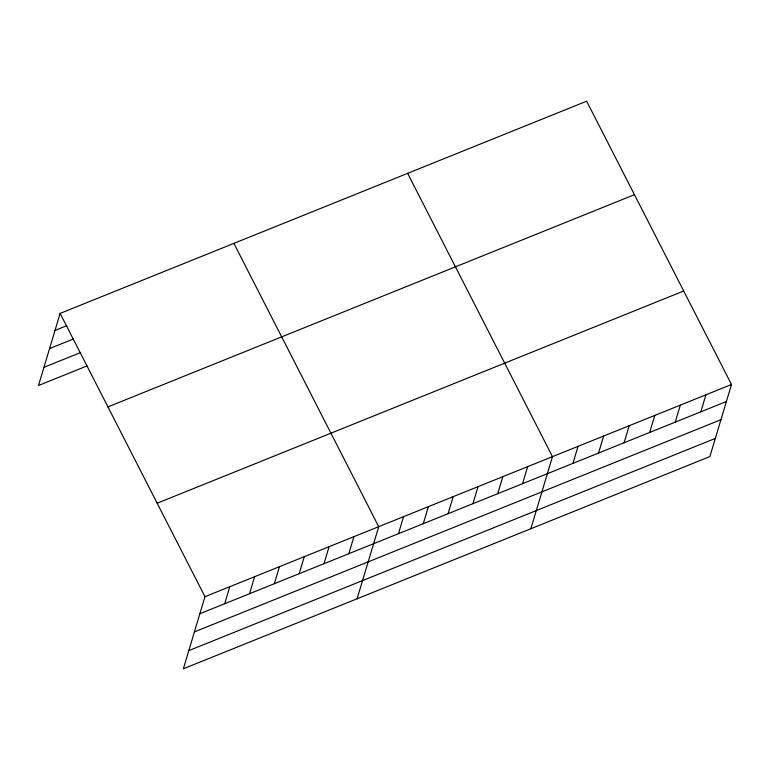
<?xml version="1.0" encoding="UTF-8"?>
<svg xmlns="http://www.w3.org/2000/svg" width="770" height="770" viewBox="0 0 770 770"><rect width="100%" height="100%" fill="white"/><g stroke="black" fill="none" stroke-linecap="round" stroke-linejoin="round"><path stroke-width="1.16" d="M60.127 313.409L204.974 596.702L183.347 668.803L709.873 456.591L731.5 384.5L586.653 101.197L60.127 313.409L38.5 385.5L87.068 365.923M224.686 603.728L229.797 586.702M249.509 593.728L254.62 576.701M274.332 583.718L279.443 566.691M299.155 573.717L304.266 556.691M323.978 563.707L329.088 546.69M348.8 553.707L353.911 536.68M357.097 598.771L378.725 526.68L233.888 243.378M398.446 533.697L403.547 516.67M423.269 523.696L428.37 506.67M448.082 513.696L453.193 496.669M472.905 503.686L478.016 486.659M497.728 493.685L502.839 476.659M522.551 483.675L527.662 466.659M530.848 528.749L552.485 456.649L407.638 173.346M572.947 463.367L578.058 446.34M598.521 453.058L603.632 436.032M624.095 442.75L629.206 425.733M649.668 432.451L654.779 415.425M675.242 422.143L680.353 405.116M700.816 411.834L705.926 394.808M55.026 330.426L66.894 325.643M49.569 348.598L73.314 339.031M43.948 367.329L80.648 352.535M107.925 406.897L634.451 194.685M157.176 503.214L683.702 291.012M204.974 596.702L731.5 384.5M199.863 613.729L726.389 401.526M194.415 631.9L720.941 419.698M188.794 650.631L715.32 438.419"/></g></svg>
